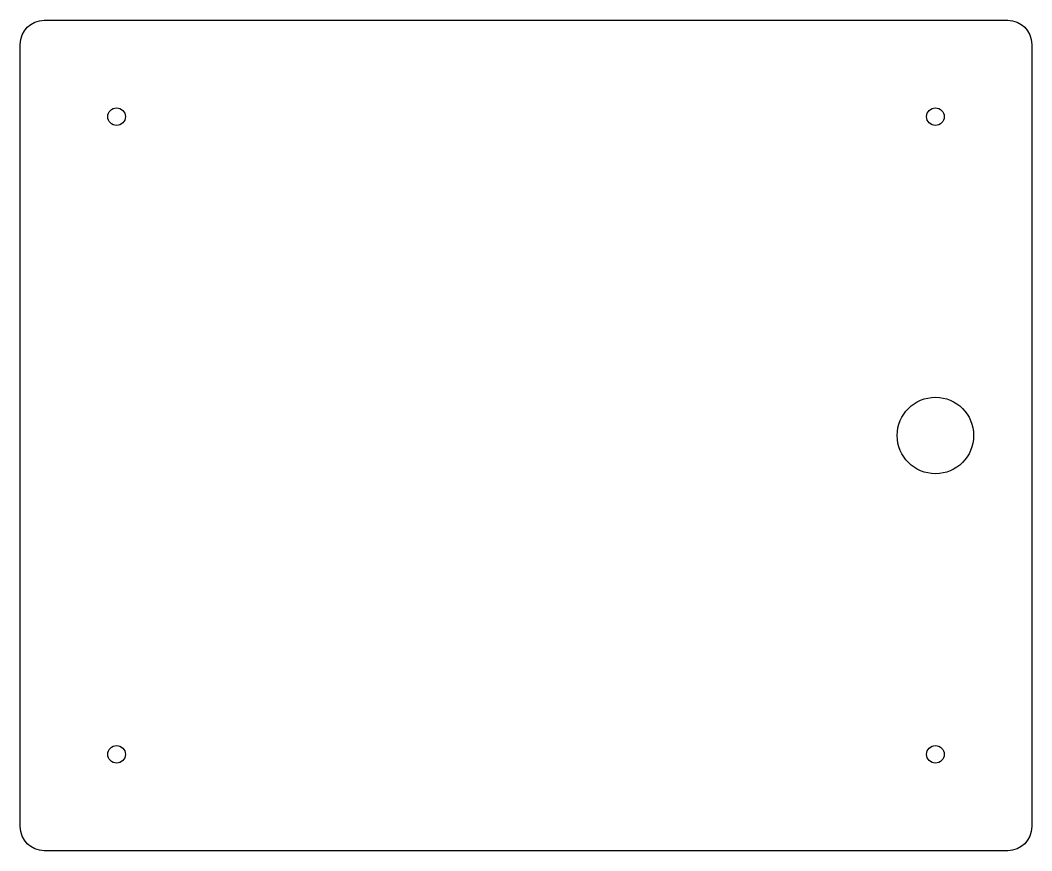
# Model space of a CAD drawing. Header units: millimetres. Extents: x -353 to -143, y -377 to -204.
import ezdxf

# ---------------------------------------------------------------- set-up
doc = ezdxf.new("R2010")
doc.units = ezdxf.units.MM
doc.layers.get('0').update_dxf_attribs({"linetype": 'CONTINUOUS'})

msp = doc.modelspace()

# ---------------------------------------------------------------- linework, layer by layer
msp.add_lwpolyline([(-147.878, -204.458, -0.41421356), (-142.878, -209.458), (-142.878, -371.7582, -0.41421356), (-147.878, -376.7582), (-347.878, -376.7582, -0.41421356), (-352.878, -371.7582), (-352.878, -209.458, -0.41421356), (-347.878, -204.458)], format="xyb", close=True)
msp.add_lwpolyline([(-147.878, -204.458, -0.41421356), (-142.878, -209.458), (-142.878, -371.7582, -0.41421356), (-147.878, -376.7582), (-347.878, -376.7582, -0.41421356), (-352.878, -371.7582), (-352.878, -209.458, -0.41421356), (-347.878, -204.458)], format="xyb", close=True)
for centre, radius in [((-332.878, -224.458), 1.8288), ((-332.878, -224.458), 1.8288), ((-162.878, -224.458), 1.8288), ((-162.878, -224.458), 1.8288), ((-162.878, -290.6081), 7.9375), ((-162.878, -290.6081), 7.9375), ((-332.878, -356.7582), 1.8288), ((-332.878, -356.7582), 1.8288), ((-162.878, -356.7582), 1.8288), ((-162.878, -356.7582), 1.8288)]:
    msp.add_circle(centre, radius)

doc.saveas('drawing.dxf')
